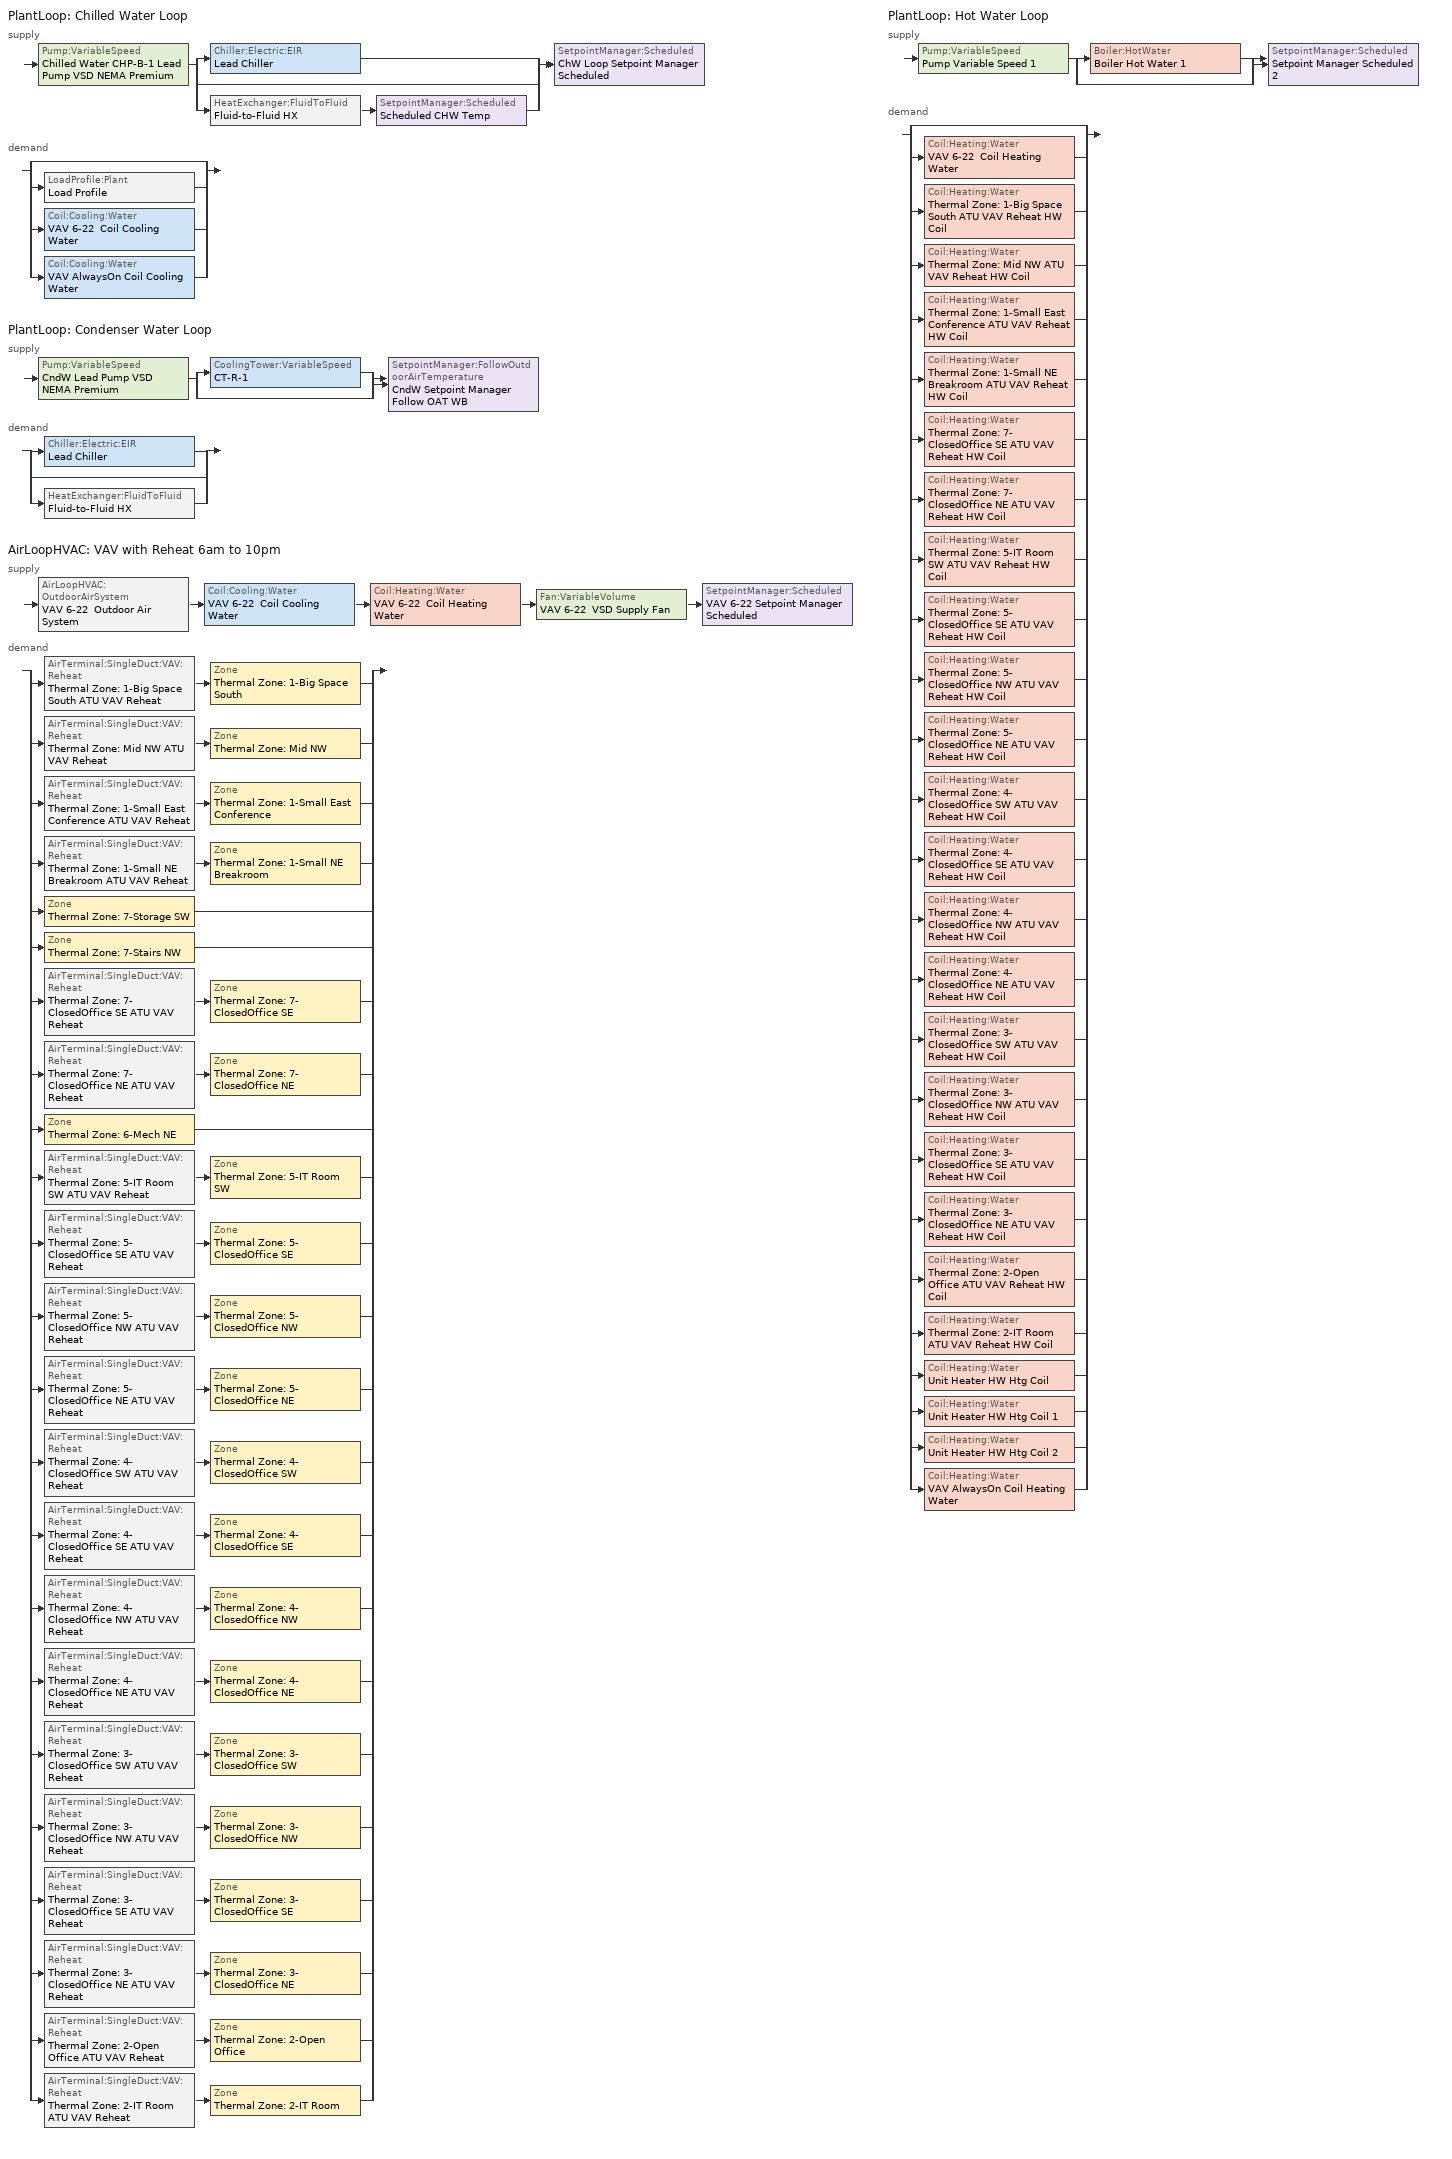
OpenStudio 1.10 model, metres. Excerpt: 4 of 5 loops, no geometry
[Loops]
PlantLoop 'Chilled Water Loop'
 supply: Pump:VariableSpeed 'Chilled Water CHP-B-1 Lead Pump VSD NEMA Premium' > split
  | Chiller:Electric:EIR 'Lead Chiller'
  | bypass
  | HeatExchanger:FluidToFluid 'Fluid-to-Fluid HX' > SetpointManager:Scheduled 'Scheduled CHW Temp'
  join > SetpointManager:Scheduled 'ChW Loop Setpoint Manager Scheduled'
 demand: split
  | bypass
  | LoadProfile:Plant 'Load Profile'
  | Coil:Cooling:Water 'VAV 6-22  Coil Cooling Water'
  | Coil:Cooling:Water 'VAV AlwaysOn Coil Cooling Water'
PlantLoop 'Condenser Water Loop'
 supply: Pump:VariableSpeed 'CndW Lead Pump VSD NEMA Premium' > split
  | CoolingTower:VariableSpeed 'CT-R-1'
  | bypass
  join > SetpointManager:FollowOutdoorAirTemperature 'CndW Setpoint Manager Follow OAT WB'
 demand: split
  | Chiller:Electric:EIR 'Lead Chiller'
  | bypass
  | HeatExchanger:FluidToFluid 'Fluid-to-Fluid HX'
AirLoopHVAC 'VAV with Reheat 6am to 10pm'
 supply: AirLoopHVAC:OutdoorAirSystem 'VAV 6-22  Outdoor Air System' > Coil:Cooling:Water 'VAV 6-22  Coil Cooling Water' > Coil:Heating:Water 'VAV 6-22  Coil Heating Water' > Fan:VariableVolume 'VAV 6-22  VSD Supply Fan' > SetpointManager:Scheduled 'VAV 6-22 Setpoint Manager Scheduled'
 demand: split
  | AirTerminal:SingleDuct:VAV:Reheat 'Thermal Zone: 1-Big Space South ATU VAV Reheat' > Zone 'Thermal Zone: 1-Big Space South'
  | AirTerminal:SingleDuct:VAV:Reheat 'Thermal Zone: Mid NW ATU VAV Reheat' > Zone 'Thermal Zone: Mid NW'
  | AirTerminal:SingleDuct:VAV:Reheat 'Thermal Zone: 1-Small East Conference ATU VAV Reheat' > Zone 'Thermal Zone: 1-Small East Conference'
  | AirTerminal:SingleDuct:VAV:Reheat 'Thermal Zone: 1-Small NE Breakroom ATU VAV Reheat' > Zone 'Thermal Zone: 1-Small NE Breakroom'
  | Zone 'Thermal Zone: 7-Storage SW'
  | Zone 'Thermal Zone: 7-Stairs NW'
  | AirTerminal:SingleDuct:VAV:Reheat 'Thermal Zone: 7-ClosedOffice SE ATU VAV Reheat' > Zone 'Thermal Zone: 7-ClosedOffice SE'
  | AirTerminal:SingleDuct:VAV:Reheat 'Thermal Zone: 7-ClosedOffice NE ATU VAV Reheat' > Zone 'Thermal Zone: 7-ClosedOffice NE'
  | Zone 'Thermal Zone: 6-Mech NE'
  | AirTerminal:SingleDuct:VAV:Reheat 'Thermal Zone: 5-IT Room SW ATU VAV Reheat' > Zone 'Thermal Zone: 5-IT Room SW'
  | AirTerminal:SingleDuct:VAV:Reheat 'Thermal Zone: 5-ClosedOffice SE ATU VAV Reheat' > Zone 'Thermal Zone: 5-ClosedOffice SE'
  | AirTerminal:SingleDuct:VAV:Reheat 'Thermal Zone: 5-ClosedOffice NW ATU VAV Reheat' > Zone 'Thermal Zone: 5-ClosedOffice NW'
  | AirTerminal:SingleDuct:VAV:Reheat 'Thermal Zone: 5-ClosedOffice NE ATU VAV Reheat' > Zone 'Thermal Zone: 5-ClosedOffice NE'
  | AirTerminal:SingleDuct:VAV:Reheat 'Thermal Zone: 4-ClosedOffice SW ATU VAV Reheat' > Zone 'Thermal Zone: 4-ClosedOffice SW'
  | AirTerminal:SingleDuct:VAV:Reheat 'Thermal Zone: 4-ClosedOffice SE ATU VAV Reheat' > Zone 'Thermal Zone: 4-ClosedOffice SE'
  | AirTerminal:SingleDuct:VAV:Reheat 'Thermal Zone: 4-ClosedOffice NW ATU VAV Reheat' > Zone 'Thermal Zone: 4-ClosedOffice NW'
  | AirTerminal:SingleDuct:VAV:Reheat 'Thermal Zone: 4-ClosedOffice NE ATU VAV Reheat' > Zone 'Thermal Zone: 4-ClosedOffice NE'
  | AirTerminal:SingleDuct:VAV:Reheat 'Thermal Zone: 3-ClosedOffice SW ATU VAV Reheat' > Zone 'Thermal Zone: 3-ClosedOffice SW'
  | AirTerminal:SingleDuct:VAV:Reheat 'Thermal Zone: 3-ClosedOffice NW ATU VAV Reheat' > Zone 'Thermal Zone: 3-ClosedOffice NW'
  | AirTerminal:SingleDuct:VAV:Reheat 'Thermal Zone: 3-ClosedOffice SE ATU VAV Reheat' > Zone 'Thermal Zone: 3-ClosedOffice SE'
  | AirTerminal:SingleDuct:VAV:Reheat 'Thermal Zone: 3-ClosedOffice NE ATU VAV Reheat' > Zone 'Thermal Zone: 3-ClosedOffice NE'
  | AirTerminal:SingleDuct:VAV:Reheat 'Thermal Zone: 2-Open Office ATU VAV Reheat' > Zone 'Thermal Zone: 2-Open Office'
  | AirTerminal:SingleDuct:VAV:Reheat 'Thermal Zone: 2-IT Room ATU VAV Reheat' > Zone 'Thermal Zone: 2-IT Room'
PlantLoop 'Hot Water Loop'
 supply: Pump:VariableSpeed 'Pump Variable Speed 1' > split
  | Boiler:HotWater 'Boiler Hot Water 1'
  | bypass
  join > SetpointManager:Scheduled 'Setpoint Manager Scheduled 2'
 demand: split
  | bypass
  | Coil:Heating:Water 'VAV 6-22  Coil Heating Water'
  | Coil:Heating:Water 'Thermal Zone: 1-Big Space South ATU VAV Reheat HW Coil'
  | Coil:Heating:Water 'Thermal Zone: Mid NW ATU VAV Reheat HW Coil'
  | Coil:Heating:Water 'Thermal Zone: 1-Small East Conference ATU VAV Reheat HW Coil'
  | Coil:Heating:Water 'Thermal Zone: 1-Small NE Breakroom ATU VAV Reheat HW Coil'
  | Coil:Heating:Water 'Thermal Zone: 7-ClosedOffice SE ATU VAV Reheat HW Coil'
  | Coil:Heating:Water 'Thermal Zone: 7-ClosedOffice NE ATU VAV Reheat HW Coil'
  | Coil:Heating:Water 'Thermal Zone: 5-IT Room SW ATU VAV Reheat HW Coil'
  | Coil:Heating:Water 'Thermal Zone: 5-ClosedOffice SE ATU VAV Reheat HW Coil'
  | Coil:Heating:Water 'Thermal Zone: 5-ClosedOffice NW ATU VAV Reheat HW Coil'
  | Coil:Heating:Water 'Thermal Zone: 5-ClosedOffice NE ATU VAV Reheat HW Coil'
  | Coil:Heating:Water 'Thermal Zone: 4-ClosedOffice SW ATU VAV Reheat HW Coil'
  | Coil:Heating:Water 'Thermal Zone: 4-ClosedOffice SE ATU VAV Reheat HW Coil'
  | Coil:Heating:Water 'Thermal Zone: 4-ClosedOffice NW ATU VAV Reheat HW Coil'
  | Coil:Heating:Water 'Thermal Zone: 4-ClosedOffice NE ATU VAV Reheat HW Coil'
  | Coil:Heating:Water 'Thermal Zone: 3-ClosedOffice SW ATU VAV Reheat HW Coil'
  | Coil:Heating:Water 'Thermal Zone: 3-ClosedOffice NW ATU VAV Reheat HW Coil'
  | Coil:Heating:Water 'Thermal Zone: 3-ClosedOffice SE ATU VAV Reheat HW Coil'
  | Coil:Heating:Water 'Thermal Zone: 3-ClosedOffice NE ATU VAV Reheat HW Coil'
  | Coil:Heating:Water 'Thermal Zone: 2-Open Office ATU VAV Reheat HW Coil'
  | Coil:Heating:Water 'Thermal Zone: 2-IT Room ATU VAV Reheat HW Coil'
  | Coil:Heating:Water 'Unit Heater HW Htg Coil'
  | Coil:Heating:Water 'Unit Heater HW Htg Coil 1'
  | Coil:Heating:Water 'Unit Heater HW Htg Coil 2'
  | Coil:Heating:Water 'VAV AlwaysOn Coil Heating Water'
[PlantLoop] Plant Loop Volume {m3}=Autocalculate; Load Distribution Scheme=Optimal
Name | Fluid Type
Chilled Water Loop; Condenser Water Loop
Hot Water Loop | Water
[Sizing:Plant] Sizing Option=NonCoincident; Zone Timesteps in Averaging Window=1; Coincident Sizing Factor Mode=None
Name | Loop Type | Design Loop Exit Temperature {C} | Loop Design Temperature Difference {deltaC}
Chilled Water Loop | Cooling | 6.66667 | 5.55556
Condenser Water Loop | Condenser | 29.4 | 5.6
Hot Water Loop | Heating | 82 | 11
[Pump:VariableSpeed] Pump Control Type=Intermittent
Name | Rated Flow Rate {m3/s} | Rated Pump Head {Pa} | Rated Power Consumption {W} | Motor Efficiency
Chilled Water CHP-B-1 Lead Pump VSD NEMA Premium | 0.0605666 | 298907 | 22500 | 0.941
CndW Lead Pump VSD NEMA Premium | 0.0504722 | 269016 | 18717 | 0.936
Pump Variable Speed 1
[Chiller:Electric:EIR]
Lead Chiller: Reference Capacity {W}=1.40674e+06; Reference COP {W/W}=5.5; Reference Chilled Water Flow Rate {m3/s}=0.0605666; Reference Condenser Fluid Flow Rate {m3/s}=0.0504722; Cooling Capacity Function of Temperature Curve=Curve Biquadratic 1; Electric Input to Cooling Output Ratio Function of Temperature Curve=Curve Biquadratic 2; Electric Input to Cooling Output Ratio Function of Part Load Ratio Curve=Curve Quadratic 1; Condenser Type=WaterCooled; Chiller Flow Mode=LeavingSetpointModulated; Design Heat Recovery Water Flow Rate {m3/s}=0; Sizing Factor=1; Basin Heater Capacity {W/K}=0; Basin Heater Setpoint Temperature {C}=10
[SetpointManager:Scheduled] Control Variable=Temperature
Name | Schedule | Setpoint Node or NodeList
ChW Loop Setpoint Manager Scheduled | Chilled Water Temperature | ChW Loop Supply Outlet
Scheduled CHW Temp | Chilled Water Temperature | Free Cooler HX ChW Outlet Node
VAV 6-22 Setpoint Manager Scheduled | Deck_Temperature | VAV 6-22  Supply Outlet Node
Setpoint Manager Scheduled 2 | Hot_Water_Temperature
[SetpointManager:FollowOutdoorAirTemperature]
CndW Setpoint Manager Follow OAT WB: Control Variable=Temperature; Reference Temperature Type=OutdoorAirWetBulb; Offset Temperature Difference {deltaC}=1.5; Maximum Setpoint Temperature {C}=29.4444; Minimum Setpoint Temperature {C}=5; Setpoint Node or NodeList=Condenser Loop Supply Outlet Node
[CoolingTower:VariableSpeed]
CT-R-1: Model Type=CoolToolsCrossFlow; Design Inlet Air Wet-Bulb Temperature {C}=25.5556; Design Approach Temperature {deltaC}=3.8889; Design Range Temperature {deltaC}=7.77778; Design Water Flow Rate {m3/s}=0.0504722; Design Air Flow Rate {m3/s}=53.4245; Design Fan Power {W}=autosize; Fan Power Ratio Function of Air Flow Rate Ratio Curve=Var Spd Cooling Tower 1 Fan Power Ratio Curve; Minimum Air Flow Rate Ratio=0.2; Fraction of Tower Capacity in Free Convection Regime=0.125; Basin Heater Capacity {W/K}=0; Basin Heater Setpoint Temperature {C}=2; Evaporation Loss Mode=SaturatedExit; Evaporation Loss Factor {percent/K}=0.2; Drift Loss Percent {percent}=0.008; Blowdown Calculation Mode=ConcentrationRatio; Blowdown Concentration Ratio=3; Sizing Factor=1
[LoadProfile:Plant]
Load Profile: Load Schedule=Load Profile Schedule; Peak Flow Rate {m3/s}=0.00858027; Flow Rate Fraction Schedule=Always On Discrete
[HeatExchanger:FluidToFluid]
Fluid-to-Fluid HX: Loop Demand Side Design Flow Rate {m3/s}=0.0239743; Loop Supply Side Design Flow Rate {m3/s}=0.0220816; Heat Exchange Model Type=Ideal; Heat Exchanger U-Factor Times Area Value {W/K}=autosize; Control Type=CoolingSetpointOnOffWithComponentOverride; Minimum Temperature Difference to Activate Heat Exchanger {deltaC}=0; Heat Transfer Metering End Use Type=FreeCooling; Component Override Cooling Control Temperature Mode=Loop; Sizing Factor=1; Operation Minimum Temperature Limit {C}=0; Operation Maximum Temperature Limit {C}=100
[Sizing:Zone] Zone Cooling Design Supply Air Temperature Input Method=SupplyAirTemperature; Zone Cooling Design Supply Air Temperature {C}=14; Zone Cooling Design Supply Air Temperature Difference {deltaC}=11.11; Zone Heating Design Supply Air Temperature Input Method=SupplyAirTemperature; Zone Heating Design Supply Air Temperature {C}=40; Zone Heating Design Supply Air Temperature Difference {deltaC}=11.11; Zone Cooling Design Supply Air Humidity Ratio {kg-H2O/kg-air}=0.0085; Zone Heating Design Supply Air Humidity Ratio {kg-H2O/kg-air}=0.008; Cooling Design Air Flow Method=DesignDay; Heating Design Air Flow Method=DesignDay; Account for Dedicated Outdoor Air System=No; Dedicated Outdoor Air System Control Strategy=NeutralSupplyAir; Dedicated Outdoor Air Low Setpoint Temperature for Design {C}=autosize; Dedicated Outdoor Air High Setpoint Temperature for Design {C}=autosize
Thermal Zone: 1-Small NE Breakroom; Thermal Zone: 1-Small East Conference; Thermal Zone: Mid NW; Thermal Zone: 1-Big Space South; Thermal Zone: 4-ClosedOffice SW; Thermal Zone: 7-ClosedOffice NE; Thermal Zone: 5-ClosedOffice NE; Thermal Zone: 3-ClosedOffice NE; Thermal Zone: 3-ClosedOffice SE; Thermal Zone: 6-Mech NE; Thermal Zone: 4-ClosedOffice SE; Thermal Zone: 2-IT Room; Thermal Zone: 3-ClosedOffice SW; Thermal Zone: 7-ClosedOffice SE; Thermal Zone: 3-ClosedOffice NW; Thermal Zone: 2-Open Office; Thermal Zone: 7-Storage SW; Thermal Zone: 5-ClosedOffice SE; Thermal Zone: 5-ClosedOffice NW; Thermal Zone: 4-ClosedOffice NW; Thermal Zone: 4-ClosedOffice NE; Thermal Zone: 7-Stairs NW; Thermal Zone: 5-IT Room SW
[Zone equipment]
Thermal Zone: 1-Small NE Breakroom: Thermal Zone: 1-Small NE Breakroom ATU VAV Reheat
Thermal Zone: 1-Small East Conference: Thermal Zone: 1-Small East Conference ATU VAV Reheat
Thermal Zone: Mid NW: Thermal Zone: Mid NW ATU VAV Reheat
Thermal Zone: 1-Big Space South: Thermal Zone: 1-Big Space South ATU VAV Reheat
Thermal Zone: 4-ClosedOffice SW: Thermal Zone: 4-ClosedOffice SW ATU VAV Reheat
Thermal Zone: 7-ClosedOffice NE: Thermal Zone: 7-ClosedOffice NE ATU VAV Reheat
Thermal Zone: 5-ClosedOffice NE: Thermal Zone: 5-ClosedOffice NE ATU VAV Reheat
Thermal Zone: 3-ClosedOffice NE: Thermal Zone: 3-ClosedOffice NE ATU VAV Reheat
Thermal Zone: 3-ClosedOffice SE: Thermal Zone: 3-ClosedOffice SE ATU VAV Reheat
Thermal Zone: 6-Mech NE: CV Unit Heater HW
Thermal Zone: 4-ClosedOffice SE: Thermal Zone: 4-ClosedOffice SE ATU VAV Reheat
Thermal Zone: 2-IT Room: Thermal Zone: 2-IT Room ATU VAV Reheat
Thermal Zone: 3-ClosedOffice SW: Thermal Zone: 3-ClosedOffice SW ATU VAV Reheat
Thermal Zone: 7-ClosedOffice SE: Thermal Zone: 7-ClosedOffice SE ATU VAV Reheat
Thermal Zone: 3-ClosedOffice NW: Thermal Zone: 3-ClosedOffice NW ATU VAV Reheat
Thermal Zone: 2-Open Office: Thermal Zone: 2-Open Office ATU VAV Reheat
Thermal Zone: 7-Storage SW: CV Unit Heater HW 2
Thermal Zone: 5-ClosedOffice SE: Thermal Zone: 5-ClosedOffice SE ATU VAV Reheat
Thermal Zone: 5-ClosedOffice NW: Thermal Zone: 5-ClosedOffice NW ATU VAV Reheat
Thermal Zone: 4-ClosedOffice NW: Thermal Zone: 4-ClosedOffice NW ATU VAV Reheat
Thermal Zone: 4-ClosedOffice NE: Thermal Zone: 4-ClosedOffice NE ATU VAV Reheat
Thermal Zone: 7-Stairs NW: CV Unit Heater HW 1
Thermal Zone: 5-IT Room SW: Thermal Zone: 5-IT Room SW ATU VAV Reheat
[AirLoopHVAC]
VAV with Reheat 6am to 10pm: Availability Schedule=HVAC Operation Schedule; Design Supply Air Flow Rate {m3/s}=AutoSize
[Sizing:System]
VAV with Reheat 6am to 10pm: Type of Load to Size On=Sensible; Design Outdoor Air Flow Rate {m3/s}=Autosize; Minimum System Air Flow Ratio=0.3; Preheat Design Temperature {C}=7; Preheat Design Humidity Ratio {kg-H2O/kg-Air}=0.008; Precool Design Temperature {C}=12.8; Precool Design Humidity Ratio {kg-H2O/kg-Air}=0.008; Central Cooling Design Supply Air Temperature {C}=12.8; Central Heating Design Supply Air Temperature {C}=12.8; Sizing Option=NonCoincident; 100% Outdoor Air in Cooling=No; 100% Outdoor Air in Heating=No; Central Cooling Design Supply Air Humidity Ratio {kg-H2O/kg-Air}=0.0085; Central Heating Design Supply Air Humidity Ratio {kg-H2O/kg-Air}=0.008; Cooling Design Air Flow Method=DesignDay; Cooling Design Air Flow Rate {m3/s}=0; Heating Design Air Flow Method=DesignDay; Heating Design Air Flow Rate {m3/s}=0; System Outdoor Air Method=ZoneSum; Zone Maximum Outdoor Air Fraction=1; Cooling Supply Air Flow Rate Per Floor Area {m3/s-m2}=0.00996765; Cooling Fraction of Autosized Cooling Supply Air Flow Rate=1; Cooling Supply Air Flow Rate Per Unit Cooling Capacity {m3/s-W}=3.94755e-05; Heating Supply Air Flow Rate Per Floor Area {m3/s-m2}=0.00996765; Heating Fraction of Autosized Heating Supply Air Flow Rate=1; Heating Fraction of Autosized Cooling Supply Air Flow Rate=1; Heating Supply Air Flow Rate Per Unit Heating Capacity {m3/s-W}=3.15882e-05; Cooling Design Capacity Method=CoolingDesignCapacity; Cooling Design Capacity {W}=autosize; Cooling Design Capacity Per Floor Area {W/m2}=234.7; Fraction of Autosized Cooling Design Capacity=1; Heating Design Capacity Method=HeatingDesignCapacity; Heating Design Capacity {W}=autosize; Heating Design Capacity Per Floor Area {W/m2}=157; Fraction of Autosized Heating Design Capacity=1; Central Cooling Capacity Control Method=OnOff
[Fan:VariableVolume]
VAV 6-22  VSD Supply Fan: Availability Schedule=Always On Discrete; Fan Efficiency=0.6045; Pressure Rise {Pa}=500; Maximum Flow Rate {m3/s}=Autosize; Fan Power Minimum Flow Rate Input Method=FixedFlowRate; Fan Power Minimum Flow Fraction=0; Fan Power Minimum Air Flow Rate {m3/s}=0; Motor Efficiency=0.93; Motor In Airstream Fraction=1; Fan Power Coefficient 1=0.0407599; Fan Power Coefficient 2=0.088045; Fan Power Coefficient 3=-0.0729261; Fan Power Coefficient 4=0.94374; Fan Power Coefficient 5=0
[Coil:Heating:Water]
Name | Availability Schedule
VAV 6-22  Coil Heating Water; Thermal Zone: 1-Big Space South ATU VAV Reheat HW Coil; Thermal Zone: Mid NW ATU VAV Reheat HW Coil; Thermal Zone: 1-Small East Conference ATU VAV Reheat HW Coil; Thermal Zone: 1-Small NE Breakroom ATU VAV Reheat HW Coil; Thermal Zone: 7-ClosedOffice SE ATU VAV Reheat HW Coil; Thermal Zone: 7-ClosedOffice NE ATU VAV Reheat HW Coil; Thermal Zone: 5-IT Room SW ATU VAV Reheat HW Coil; Thermal Zone: 5-ClosedOffice SE ATU VAV Reheat HW Coil; Thermal Zone: 5-ClosedOffice NW ATU VAV Reheat HW Coil; Thermal Zone: 5-ClosedOffice NE ATU VAV Reheat HW Coil; Thermal Zone: 4-ClosedOffice SW ATU VAV Reheat HW Coil; Thermal Zone: 4-ClosedOffice SE ATU VAV Reheat HW Coil; Thermal Zone: 4-ClosedOffice NW ATU VAV Reheat HW Coil; Thermal Zone: 4-ClosedOffice NE ATU VAV Reheat HW Coil; Thermal Zone: 3-ClosedOffice SW ATU VAV Reheat HW Coil; Thermal Zone: 3-ClosedOffice NW ATU VAV Reheat HW Coil; Thermal Zone: 3-ClosedOffice SE ATU VAV Reheat HW Coil; Thermal Zone: 3-ClosedOffice NE ATU VAV Reheat HW Coil; Thermal Zone: 2-Open Office ATU VAV Reheat HW Coil; Thermal Zone: 2-IT Room ATU VAV Reheat HW Coil; VAV AlwaysOn Coil Heating Water | Always On Discrete
Unit Heater HW Htg Coil; Unit Heater HW Htg Coil 1; Unit Heater HW Htg Coil 2 | Always On Discrete 1
[Coil:Cooling:Water] Availability Schedule=Always On Discrete
VAV 6-22  Coil Cooling Water; VAV AlwaysOn Coil Cooling Water
[Controller:OutdoorAir]
VAV 6-22  Controller Outdoor Air: Minimum Outdoor Air Flow Rate {m3/s}=Autosize; Maximum Outdoor Air Flow Rate {m3/s}=Autosize; Economizer Control Type=NoEconomizer; Economizer Control Action Type=ModulateFlow; Economizer Maximum Limit Dry-Bulb Temperature {C}=28; Economizer Maximum Limit Enthalpy {J/kg}=64000; Economizer Minimum Limit Dry-Bulb Temperature {C}=-100; Lockout Type=NoLockout; Minimum Limit Type=FixedMinimum; Minimum Outdoor Air Schedule=HVAC Ventilation Schedule; Controller Mechanical Ventilation=Controller Mechanical Ventilation 1; High Humidity Control=No; Heat Recovery Bypass Control Type=BypassWhenWithinEconomizerLimits
[Controller:MechanicalVentilation]
Controller Mechanical Ventilation 1: Availability Schedule=Always On Discrete; System Outdoor Air Method=ZoneSum
[AirLoopHVAC:OutdoorAirSystem]
VAV 6-22  Outdoor Air System: Controller=VAV 6-22  Controller Outdoor Air
[Boiler:HotWater]
Boiler Hot Water 1: Efficiency Curve Temperature Evaluation Variable=LeavingBoiler; Normalized Boiler Efficiency Curve=Boiler Efficiency 1; Water Outlet Upper Temperature Limit {C}=99; Boiler Flow Mode=ConstantFlow; Parasitic Electric Load {W}=0; Sizing Factor=1
[Controller:WaterCoil] Minimum Actuated Flow {m3/s}=0
Name | Water Coil | Action
Controller Water Coil 1 | VAV 6-22  Coil Heating Water | Normal
Controller Water Coil 2 | VAV 6-22  Coil Cooling Water | Reverse
Controller Water Coil 3 | VAV AlwaysOn Coil Heating Water | Normal
Controller Water Coil 4 | VAV AlwaysOn Coil Cooling Water | Reverse
[AirTerminal:SingleDuct:VAV:Reheat] Availability Schedule=Always On Discrete; Maximum Air Flow Rate {m3/s}=AutoSize; Zone Minimum Air Flow Input Method=Constant; Constant Minimum Air Flow Fraction=0.3; Fixed Minimum Air Flow Rate {m3/s}=0; Maximum Hot Water or Steam Flow Rate {m3/s}=AutoSize; Minimum Hot Water or Steam Flow Rate {m3/s}=0; Convergence Tolerance=0.001; Damper Heating Action=Normal; Maximum Flow per Zone Floor Area During Reheat {m3/s-m2}=AutoSize; Maximum Flow Fraction During Reheat=AutoSize; Maximum Reheat Air Temperature {C}=35; Control For Outdoor Air=No
Name | Reheat Coil
Thermal Zone: 1-Big Space South ATU VAV Reheat | Thermal Zone: 1-Big Space South ATU VAV Reheat HW Coil
Thermal Zone: Mid NW ATU VAV Reheat | Thermal Zone: Mid NW ATU VAV Reheat HW Coil
Thermal Zone: 1-Small East Conference ATU VAV Reheat | Thermal Zone: 1-Small East Conference ATU VAV Reheat HW Coil
Thermal Zone: 1-Small NE Breakroom ATU VAV Reheat | Thermal Zone: 1-Small NE Breakroom ATU VAV Reheat HW Coil
Thermal Zone: 7-ClosedOffice SE ATU VAV Reheat | Thermal Zone: 7-ClosedOffice SE ATU VAV Reheat HW Coil
Thermal Zone: 7-ClosedOffice NE ATU VAV Reheat | Thermal Zone: 7-ClosedOffice NE ATU VAV Reheat HW Coil
Thermal Zone: 5-IT Room SW ATU VAV Reheat | Thermal Zone: 5-IT Room SW ATU VAV Reheat HW Coil
Thermal Zone: 5-ClosedOffice SE ATU VAV Reheat | Thermal Zone: 5-ClosedOffice SE ATU VAV Reheat HW Coil
Thermal Zone: 5-ClosedOffice NW ATU VAV Reheat | Thermal Zone: 5-ClosedOffice NW ATU VAV Reheat HW Coil
Thermal Zone: 5-ClosedOffice NE ATU VAV Reheat | Thermal Zone: 5-ClosedOffice NE ATU VAV Reheat HW Coil
Thermal Zone: 4-ClosedOffice SW ATU VAV Reheat | Thermal Zone: 4-ClosedOffice SW ATU VAV Reheat HW Coil
Thermal Zone: 4-ClosedOffice SE ATU VAV Reheat | Thermal Zone: 4-ClosedOffice SE ATU VAV Reheat HW Coil
Thermal Zone: 4-ClosedOffice NW ATU VAV Reheat | Thermal Zone: 4-ClosedOffice NW ATU VAV Reheat HW Coil
Thermal Zone: 4-ClosedOffice NE ATU VAV Reheat | Thermal Zone: 4-ClosedOffice NE ATU VAV Reheat HW Coil
Thermal Zone: 3-ClosedOffice SW ATU VAV Reheat | Thermal Zone: 3-ClosedOffice SW ATU VAV Reheat HW Coil
Thermal Zone: 3-ClosedOffice NW ATU VAV Reheat | Thermal Zone: 3-ClosedOffice NW ATU VAV Reheat HW Coil
Thermal Zone: 3-ClosedOffice SE ATU VAV Reheat | Thermal Zone: 3-ClosedOffice SE ATU VAV Reheat HW Coil
Thermal Zone: 3-ClosedOffice NE ATU VAV Reheat | Thermal Zone: 3-ClosedOffice NE ATU VAV Reheat HW Coil
Thermal Zone: 2-Open Office ATU VAV Reheat | Thermal Zone: 2-Open Office ATU VAV Reheat HW Coil
Thermal Zone: 2-IT Room ATU VAV Reheat | Thermal Zone: 2-IT Room ATU VAV Reheat HW Coil
[ZoneHVAC:UnitHeater] Availability Schedule=Always On Discrete 1; Maximum Supply Air Flow Rate {m3/s}=AutoSize; Fan Control Type=OnOff; Maximum Hot Water Flow Rate {m3/s}=AutoSize; Minimum Hot Water Flow Rate {m3/s}=0; Heating Convergence Tolerance=0.001
Name | Supply Air Fan | Heating Coil
CV Unit Heater HW | CV Unit Heater Fan | Unit Heater HW Htg Coil
CV Unit Heater HW 1 | CV Unit Heater Fan 1 | Unit Heater HW Htg Coil 1
CV Unit Heater HW 2 | CV Unit Heater Fan 2 | Unit Heater HW Htg Coil 2
[Fan:ConstantVolume] Availability Schedule=Always On Discrete 1; Maximum Flow Rate {m3/s}=AutoSize
CV Unit Heater Fan; CV Unit Heater Fan 1; CV Unit Heater Fan 2
[Curve:Cubic]
Var Spd Cooling Tower 1 Fan Power Ratio Curve: Coefficient1 Constant=-0.0093; Coefficient2 x=0.0512; Coefficient3 x**2=-0.0838; Coefficient4 x**3=1.0419; Minimum Value of x {BasedOnField A2}=0.15; Maximum Value of x {BasedOnField A2}=1
[Schedule:Constant] Value=1
Always On Discrete; Always On Discrete 1
[Curve:Biquadratic]
Name | Coefficient1 Constant | Coefficient2 x | Coefficient3 x**2 | Coefficient4 y | Coefficient5 y**2 | Coefficient6 x*y | Minimum Value of x {BasedOnField A2} | Maximum Value of x {BasedOnField A2} | Minimum Value of y {BasedOnField A3} | Maximum Value of y {BasedOnField A3} | Input Unit Type for X | Input Unit Type for Y | Output Unit Type
Curve Biquadratic 1 | 1.02152 | 0.0370359 | 0.000233248 | -0.00389405 | -6.52536e-05 | -0.000268045 | 5 | 10 | 24 | 35
Curve Biquadratic 2 | 0.701769 | -0.00452016 | 0.00053311 | -0.00549821 | 0.000544579 | -0.000729032 | 5 | 10 | 24 | 35
Boiler Efficiency 1 | 1 | 0 | 0 | 0 | 0 | 0 | 0 | 1 | 0 | 1 | Dimensionless | Dimensionless | Dimensionless
[Curve:Quadratic]
Curve Quadratic 1: Coefficient1 Constant=0.0636912; Coefficient2 x=0.584888; Coefficient3 x**2=0.352803; Minimum Value of x {BasedOnField A2}=0; Maximum Value of x {BasedOnField A2}=1
[Schedule:Ruleset]
Name | Default Day Schedule | Summer Design Day Schedule | Winter Design Day Schedule
Load Profile Schedule | Schedule Day 10
Chilled Water Temperature | Chilled Water Temperature Default | Chilled Water Temperature Summer Design Day | Chilled Water Temperature Winter Design Day
Deck_Temperature | Deck_Temperature_Default | Deck_Temperature_Summer_Design_Day | Deck_Temperature_Winter_Design_Day
Hot_Water_Temperature | Hot_Water_Temperature_Default | Hot_Water_Temperature_Summer_Design_Day | Hot_Water_Temperature_Winter_Design_Day
HVAC Operation Schedule | Schedule Day 2 | Schedule Day 13 | Schedule Day 12
HVAC Ventilation Schedule | Schedule Day 14 | Schedule Day 15 | Schedule Day 16
[Schedule:Day]
Schedule Day 10: 6, 0, -0.00137234, 22, 0, -200000, 24, 0, -0.00137234
Chilled Water Temperature Default; Chilled Water Temperature Summer Design Day; Chilled Water Temperature Winter Design Day: 24, 0, 6.7
Deck_Temperature_Default; Deck_Temperature_Summer_Design_Day; Deck_Temperature_Winter_Design_Day: 24, 0, 12.8
Hot_Water_Temperature_Default; Hot_Water_Temperature_Summer_Design_Day; Hot_Water_Temperature_Winter_Design_Day: 24, 0, 67
Schedule Day 2; Schedule Day 14: 6, 0, 0, 22, 0, 1, 24, 0, 0
Schedule Day 12; Schedule Day 13; Schedule Day 15; Schedule Day 16: 24, 0, 1
